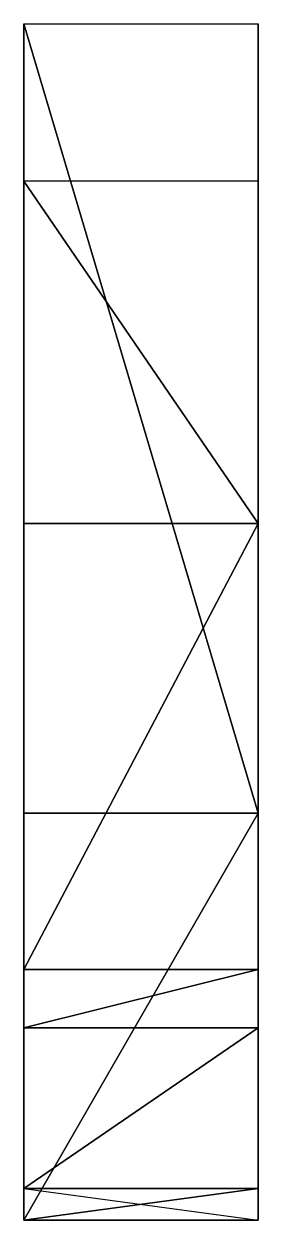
# Model space of a CAD drawing. Extents: x 0 to 410, y 0 to 51.
# Drawn here: x 400 to 410, y 0 to 51.1 of the extents above.
import ezdxf

# ---------------------------------------------------------------- set-up
doc = ezdxf.new("R2010")
doc.units = 0
doc.layers.add('ACESSORIO_DET', color=250, linetype='CONTINUOUS')

msp = doc.modelspace()

# ---------------------------------------------------------------- linework, layer by layer
at = {"layer": 'ACESSORIO_DET'}
for points in [[(400, 51.07, 61.112), (410, 51.07, 61.112), (410, 17.367, 0.112), (400, 51.07, 61.112)], [(400, 51.07, 61.112), (410, 17.367, 0.112), (400, 17.367, 0.112), (400, 51.07, 61.112)], [(400, 17.367, 0.112), (400, 10.703, 78.543), (400, 51.07, 61.112), (400, 17.367, 0.112)], [(400, 10.703, 78.543), (400, 44.35, 88.44), (400, 51.07, 61.112), (400, 10.703, 78.543)], [(410, 10.703, 78.543), (410, 17.367, 0.112), (410, 51.07, 61.112), (410, 10.703, 78.543)], [(410, 44.35, 88.44), (410, 10.703, 78.543), (410, 51.07, 61.112), (410, 44.35, 88.44)], [(400, 10.703, 78.543), (400, 29.736, 87.602), (400, 44.35, 88.44), (400, 10.703, 78.543)], [(410, 44.35, 88.44), (400, 44.35, 88.44), (410, 29.736, 87.602), (410, 44.35, 88.44)], [(410, 29.736, 87.602), (400, 44.35, 88.44), (400, 29.736, 87.602), (410, 29.736, 87.602)], [(410, 29.736, 87.602), (410, 10.703, 78.543), (410, 44.35, 88.44), (410, 29.736, 87.602)], [(410, 10.703, 78.543), (410, 29.736, 87.602), (400, 10.703, 78.543), (410, 10.703, 78.543)], [(400, 10.703, 78.543), (410, 29.736, 87.602), (400, 29.736, 87.602), (400, 10.703, 78.543)], [(400, 17.367, 0.112), (410, 17.367, 0.112), (400, 0), (400, 17.367, 0.112)], [(400, 0), (410, 17.367, 0.112), (410, 0), (400, 0)], [(400, 0), (400, 8.208, 69.071), (400, 17.367, 0.112), (400, 0)], [(400, 8.208, 69.071), (400, 10.703, 78.543), (400, 17.367, 0.112), (400, 8.208, 69.071)], [(410, 0), (400, 0), (410, 17.367, 0.112), (410, 0)], [(410, 17.367, 0.112), (400, 0), (400, 17.367, 0.112), (410, 17.367, 0.112)], [(410, 8.208, 69.071), (410, 0), (410, 17.367, 0.112), (410, 8.208, 69.071)], [(410, 10.703, 78.543), (410, 8.208, 69.071), (410, 17.367, 0.112), (410, 10.703, 78.543)], [(410, 8.208, 69.071), (410, 10.703, 78.543), (400, 8.208, 69.071), (410, 8.208, 69.071)], [(400, 8.208, 69.071), (410, 10.703, 78.543), (400, 10.703, 78.543), (400, 8.208, 69.071)], [(400, 8.208, 69.071), (410, 8.208, 69.071), (410, 10.703, 78.543), (400, 8.208, 69.071)], [(400, 8.208, 69.071), (410, 10.703, 78.543), (400, 10.703, 78.543), (400, 8.208, 69.071)], [(410, 1.342, 68.758), (410, 8.208, 69.071), (400, 1.342, 68.758), (410, 1.342, 68.758)], [(400, 1.342, 68.758), (410, 8.208, 69.071), (400, 8.208, 69.071), (400, 1.342, 68.758)], [(400, 0), (400, 1.342, 68.758), (400, 8.208, 69.071), (400, 0)], [(400, 8.208, 69.071), (400, 1.342, 68.758), (410, 8.208, 69.071), (400, 8.208, 69.071)], [(410, 8.208, 69.071), (400, 1.342, 68.758), (410, 1.342, 68.758), (410, 8.208, 69.071)], [(410, 1.342, 68.758), (410, 0), (410, 8.208, 69.071), (410, 1.342, 68.758)], [(400, 0), (400, 1.342, 68.758), (410, 0), (400, 0)], [(400, 1.342, 68.758), (410, 0), (410, 1.342, 68.758), (400, 1.342, 68.758)], [(400, 0), (410, 0), (410, 1.342, 68.758), (400, 0)], [(400, 0), (410, 1.342, 68.758), (400, 1.342, 68.758), (400, 0)]]:
    msp.add_3dface(points, dxfattribs=at)

doc.saveas('drawing.dxf')
